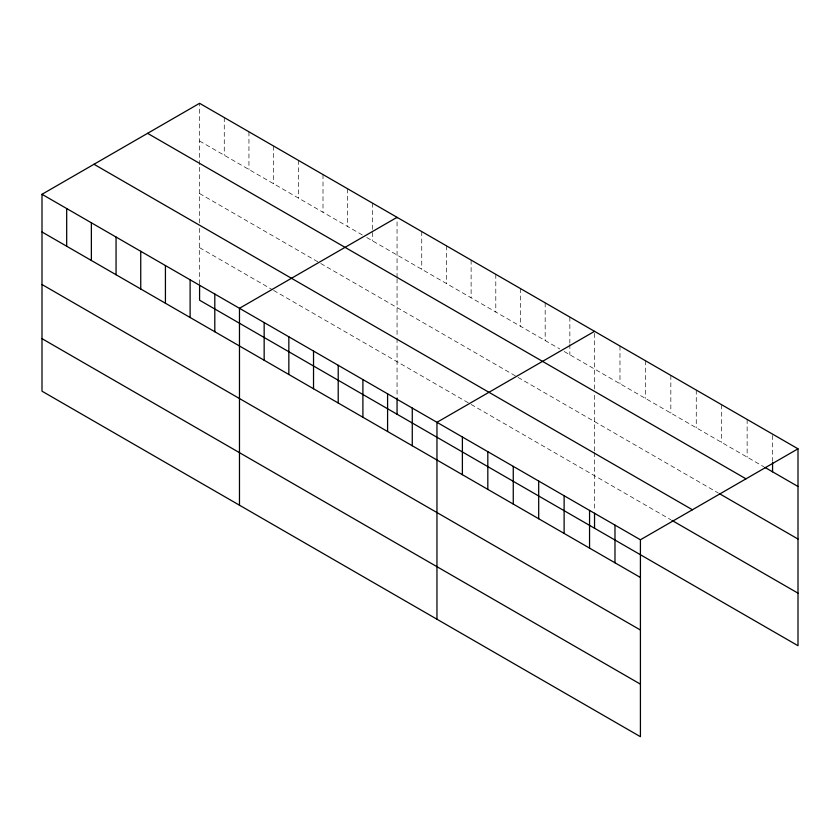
<?xml version="1.0" encoding="UTF-8"?>
<svg xmlns="http://www.w3.org/2000/svg" width="840" height="840" viewBox="0 0 840 840"><rect width="100%" height="100%" fill="white"/><g stroke="black" fill="none" stroke-linecap="round" stroke-linejoin="round"><path stroke-width="0.63" stroke-dasharray="4.2 3.15" d="M199.584 164.777L199.584 103.309M397.058 278.786L397.058 337.197M397.058 277.536L397.058 217.329M594.542 389.046L594.542 331.338M199.584 141.005L362.271 234.938M366.765 237.531L559.755 348.947M564.239 351.54L763.718 466.704M199.584 193.547L319.641 262.857M320.764 263.508L718.389 493.07M199.584 247.674L272.517 289.779M273.63 290.43L469.991 403.798M471.114 404.439L670.835 519.75M772.569 435.425L772.569 461.423M747.138 419.444L747.138 457.128M721.697 404.754L721.697 442.449M696.266 390.075L696.266 427.76M670.835 375.385L670.835 413.081M645.404 360.707L645.404 398.401M619.973 346.028L619.973 383.712M594.542 395.304L594.542 451.217M594.542 452.498L594.542 510.731M569.856 317.09L569.856 343.077M569.856 344.379L569.856 354.774M545.171 302.841L545.171 340.526M520.485 288.582L520.485 326.277M495.8 274.334L495.8 312.029M471.114 260.085L471.114 297.769M446.429 245.826L446.429 283.521M421.743 231.578L421.743 269.272M397.058 338.489L397.058 396.711M372.372 203.07L372.372 240.765M347.687 188.822L347.687 226.517M323.001 174.573L323.001 212.258M298.316 160.325L298.316 198.009M273.63 146.066L273.63 183.761M248.945 131.817L248.945 169.512M224.27 117.569L224.27 155.253M199.584 167.276L199.584 223.188M199.584 228.344L199.584 283.952"/><path stroke-width="1.26" d="M42 194.292L640.416 539.784L640.416 736.691L42 391.188L42 194.292L199.584 103.309L798 448.812L798 645.708L199.584 300.216L199.584 285.201M397.058 217.329L239.474 308.301L239.474 505.207M594.542 331.338L436.957 422.32L436.957 619.216M640.416 539.784L798 448.812M764.831 467.344L798 486.497M147.578 133.339L745.994 478.832M719.492 493.71L798 539.038M94.007 164.273L692.423 509.765M671.937 520.391L798 593.166M42 231.977L640.416 577.479M42 284.519L640.416 630.021M42 338.656L640.416 684.149M772.569 462.714L772.569 471.818M614.985 525.105L614.985 562.79M594.542 513.23L594.542 528.245M589.554 510.416L589.554 548.111M564.123 495.737L564.123 533.421M538.692 481.047L538.692 518.742M513.261 466.368L513.261 504.063M487.82 451.689L487.82 489.374M462.389 437L462.389 474.695M412.272 408.062L412.272 445.757M397.058 397.961L397.058 414.225M387.587 393.813L387.587 431.508M362.901 379.565L362.901 417.249M338.216 365.306L338.216 403.001M313.53 351.057L313.53 388.752M288.844 336.808L288.844 374.493M264.159 322.56L264.159 360.245M214.798 294.053L214.798 331.748M190.113 279.804L190.113 317.489M165.428 265.545L165.428 303.24M140.742 251.297L140.742 288.992M116.056 237.048L116.056 274.733M91.371 222.789L91.371 260.484M66.686 208.541L66.686 246.236"/></g></svg>
